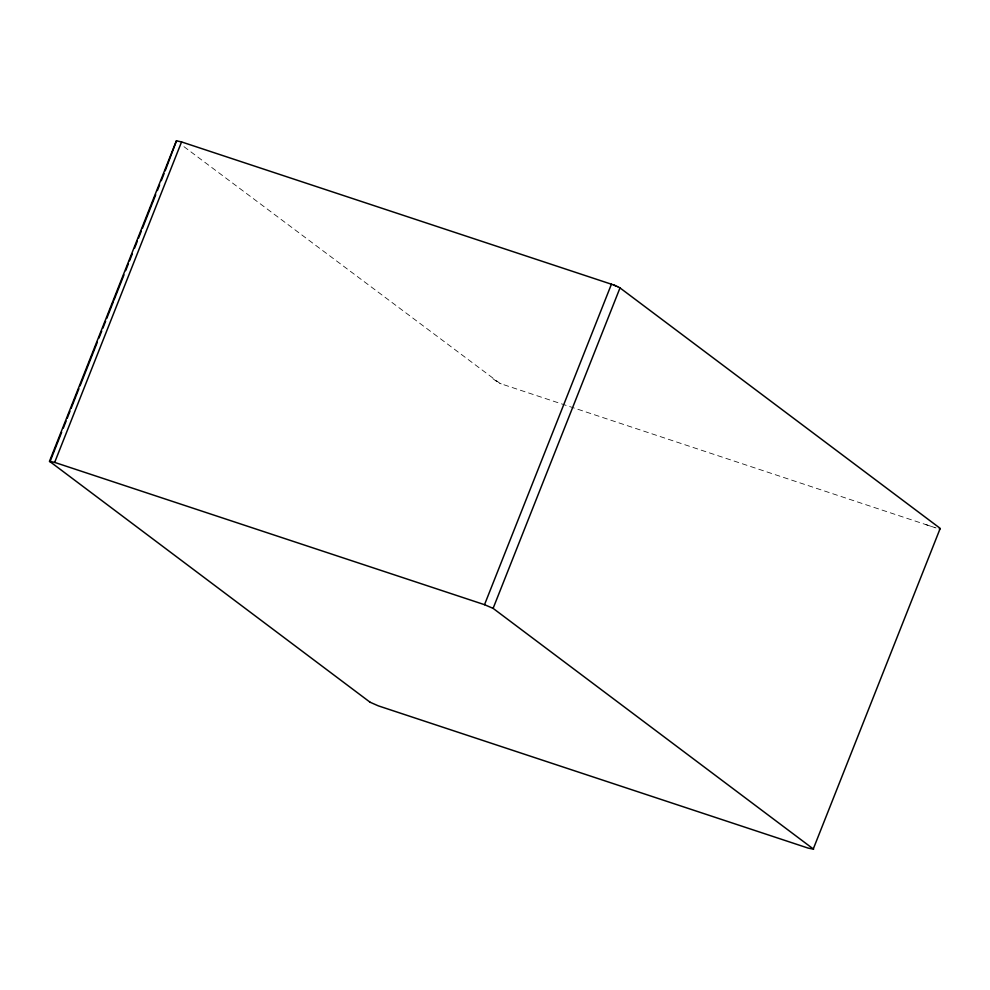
<?xml version="1.0" encoding="UTF-8"?>
<svg xmlns="http://www.w3.org/2000/svg" width="990" height="990" viewBox="0 0 990 990"><rect width="100%" height="100%" fill="white"/><g stroke="black" fill="none" stroke-linecap="round" stroke-linejoin="round"><path stroke-width="0.74" stroke-dasharray="4.95 3.71" d="M936.057 527.967L501.163 383.86M926.021 524.65L934.993 527.62M499.802 383.241L501.212 383.873M499.839 383.254L183.001 145.951M496.968 381.732L490.26 376.707"/><path stroke-width="1.49" d="M49.5 461.266L176.393 140.803L181.554 141.929L54.66 462.404L49.5 461.266L370.062 702.207M49.958 461.798L61.652 432.284M63.323 428.064L66.107 421.035M67.221 418.226L69.993 411.196M71.107 408.387L78.903 388.711M80.017 385.902L97.267 342.33M98.938 338.11L101.723 331.081M102.836 328.272L105.621 321.243M106.734 318.433L113.417 301.566M113.974 300.156L123.985 274.861M125.656 270.641L128.44 263.612M129.554 260.803L132.338 253.774M134.566 248.156L137.338 241.127M138.452 238.318L141.236 231.289M142.35 228.467L155.715 194.745M157.385 190.526L159.613 184.895M161.271 180.687L164.055 173.658M165.169 170.849L176.529 140.691M54.66 462.404L484.518 604.68L611.424 284.217L181.517 141.917M370.099 702.232L378.329 705.858L808.087 848.084L813.607 849.185L493.107 608.367L620.012 287.892L617.55 286.617M813.31 848.863L940.215 528.388L619.963 287.88M940.042 528.87L939.213 528.858M611.375 284.192L615.693 285.788M484.518 604.68L493.107 608.367M613.713 284.996L617.587 286.63"/></g></svg>
